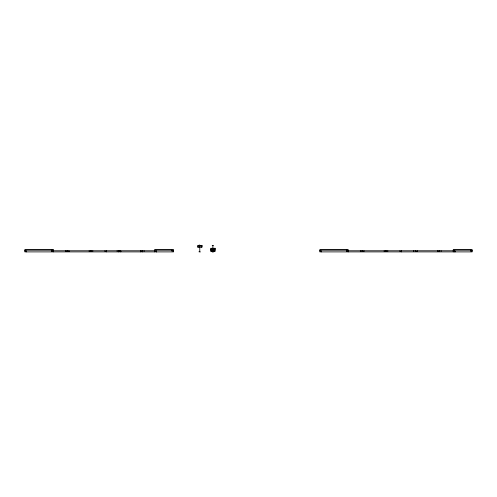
<?xml version="1.0" encoding="UTF-8"?>
<svg xmlns="http://www.w3.org/2000/svg" width="497" height="497" viewBox="0 0 497 497"><rect width="100%" height="100%" fill="white"/><g stroke="black" fill="none" stroke-linecap="round" stroke-linejoin="round"><path stroke-width="0.75" d="M51.495 251.047L51.495 250.196L51.495 251.047L53.198 251.047M154.623 251.898L154.623 249.631L173.521 249.631L173.521 251.898L24.85 251.898L24.85 249.631L53.198 249.631L53.198 250.196L24.85 250.196M454.954 251.047L454.954 251.898L454.954 251.047L453.252 251.047M199.601 245.661L199.601 247.177L197.464 247.177L197.464 245.661L202.086 245.661L201.285 247.177L201.285 245.661M199.067 245.102L199.775 245.102L199.775 251.339L199.067 251.339M212.176 245.661L213.592 245.661M199.173 246.04L199.775 246.04M212.281 249.444L213.486 249.444M210.573 249.823L215.195 249.823M154.623 250.196L173.521 250.196M212.281 250.196L213.486 250.196M319.844 250.196L348.186 250.196M453.252 250.196L472.15 250.196M53.198 250.768L154.623 250.768M348.186 250.768L453.252 250.768M212.281 250.954L213.486 250.954M24.85 251.047L26.552 251.047L26.552 251.898M154.623 251.047L156.325 251.047L156.325 251.898L156.325 251.047M173.521 251.047L171.819 251.047L171.819 250.196M319.844 251.047L321.54 251.047L321.54 251.898M346.484 251.047L346.484 250.196L346.484 251.047L348.186 251.047M472.15 251.047L470.448 251.047L470.448 250.196M66.865 250.768L66.865 251.333L69.002 251.333L69.002 250.768M106.482 251.333L104.973 251.333L104.973 250.768M140.421 251.333L142.564 251.333M401.477 251.333L399.961 251.333L399.961 250.768M66.865 251.333L69.002 251.333M199.073 251.898L200.477 251.898M212.176 251.898L213.592 251.898M453.252 251.898L453.252 249.631L472.15 249.631L472.15 251.898L319.844 251.898L319.844 249.631L348.186 249.631L348.186 251.898M441.106 250.768L441.106 251.333M439.584 250.768L439.584 251.333L437.435 251.333L437.435 250.768M438.957 250.768L438.957 251.333M417.287 250.768L417.287 251.333L415.144 251.333L415.144 250.768M415.772 250.768L415.772 251.333M413.634 250.768L413.634 251.333M401.477 250.768L401.477 251.898M387.809 250.768L387.809 251.333M386.293 250.768L386.293 251.333L384.156 251.333L384.156 250.768M385.666 250.768L385.666 251.333M363.997 250.768L363.997 251.333L361.859 251.333L361.859 250.768M362.487 250.768L362.487 251.333M360.344 250.768L360.344 251.333M214.393 248.307L214.393 251.333M213.859 248.307L213.859 248.686L211.908 248.686L211.908 248.307M213.598 248.307L213.598 248.686M213.058 248.307L213.058 251.333M212.884 245.661L212.884 251.898M212.71 248.307L212.71 251.333M212.163 248.307L212.163 248.686M211.374 248.307L211.374 251.333M202.086 245.661L202.086 247.177L199.949 247.177L199.949 245.661M198.266 245.661L198.266 247.177M144.074 250.768L144.074 251.333M142.564 250.768L142.558 251.898M141.931 250.768L141.937 251.333M140.421 250.768L140.421 251.898M120.783 250.768L120.783 251.898M119.268 250.768L119.268 251.333M118.64 250.768L118.64 251.898M117.13 250.768L117.13 251.333M106.482 250.768L106.482 251.898M92.815 250.768L92.815 251.333M91.305 250.768L91.305 251.333L89.162 251.333L89.162 250.768M90.678 250.768L90.678 251.333M67.493 250.768L67.493 251.333M65.355 250.768L65.355 251.333M53.198 249.631L53.198 251.898M215.195 248.307L210.573 248.307L210.573 251.333L215.195 251.333L215.195 248.307M120.783 251.333L118.64 251.333L120.783 251.333"/></g></svg>
